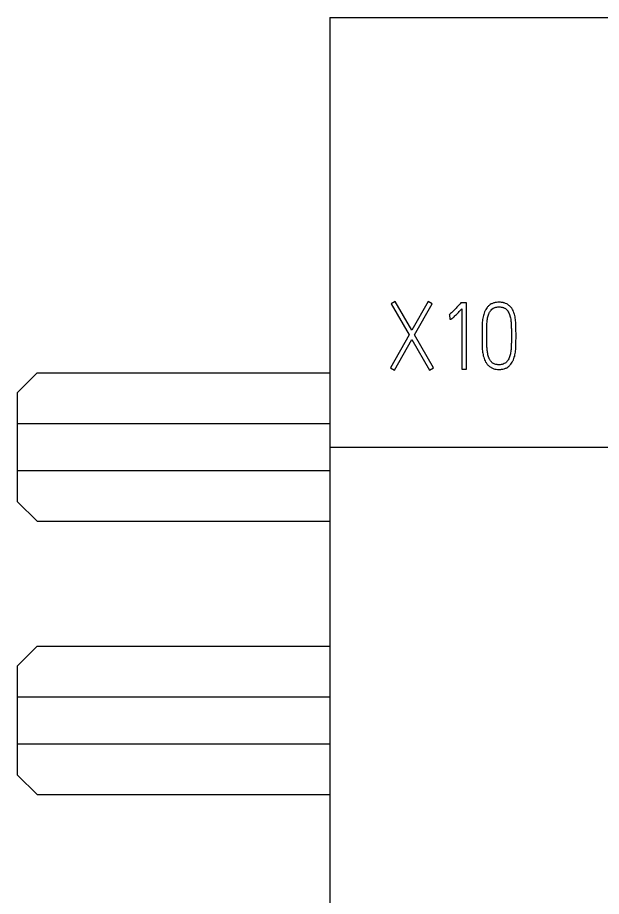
# Model space of a CAD drawing. Extents: x 0 to 420, y 0 to 297.
# Drawn here: x 80.07 to 95.03, y 209.95 to 232.46 of the extents above; entities that cross this region are included whole.
import ezdxf

# ---------------------------------------------------------------- set-up
doc = ezdxf.new("R2010")
doc.units = 0
doc.header["$LTSCALE"] = 23.1
doc.layers.add('10000_FRONT', color=7, linetype='CONTINUOUS')
doc.layers.add('10500_FRONT_LABELING', color=7, linetype='CONTINUOUS')

msp = doc.modelspace()

# ---------------------------------------------------------------- linework, layer by layer
at = {"layer": '10000_FRONT', "color": 7, "linetype": 'CONTINUOUS'}
for p, q in [((88.074, 232.463), (88.074, 142.463)), ((88.074, 232.463), (159.574, 232.463)), ((80.574, 223.363), (80.074, 222.863)), ((80.574, 223.363), (88.074, 223.363)), ((80.074, 220.063), (80.074, 222.863)), ((80.074, 222.063), (88.074, 222.063)), ((88.074, 221.463), (159.574, 221.463)), ((80.074, 220.863), (88.074, 220.863)), ((80.074, 220.063), (80.574, 219.563)), ((80.574, 219.563), (88.074, 219.563)), ((80.574, 216.363), (80.074, 215.863)), ((80.574, 216.363), (88.074, 216.363)), ((80.074, 213.063), (80.074, 215.863)), ((80.074, 215.063), (88.074, 215.063)), ((80.074, 213.863), (88.074, 213.863)), ((80.074, 213.063), (80.574, 212.563)), ((80.574, 212.563), (88.074, 212.563))]:
    msp.add_line(p, q, dxfattribs=at)
at = {"layer": '10500_FRONT_LABELING', "color": 7, "linetype": 'CONTINUOUS'}
for p, q in [((89.744, 225.189), (89.643, 225.13)), ((89.643, 225.13), (90.103, 224.335)), ((90.169, 224.453), (89.744, 225.189)), ((90.586, 225.189), (90.169, 224.453)), ((90.24, 224.333), (90.692, 225.13)), ((90.692, 225.13), (90.586, 225.189)), ((91.423, 225.154), (91.407, 225.135)), ((91.572, 225.154), (91.423, 225.154)), ((91.572, 223.461), (91.572, 225.154)), ((91.454, 225.007), (91.454, 223.461)), ((91.124, 224.85), (91.138, 224.854)), ((91.138, 224.854), (91.145, 224.734)), ((90.103, 224.335), (89.624, 223.494)), ((89.728, 223.435), (90.171, 224.215)), ((90.171, 224.215), (90.624, 223.435)), ((90.728, 223.494), (90.24, 224.333)), ((91.968, 224.324), (91.968, 224.298)), ((92.088, 224.298), (92.088, 224.324)), ((92.72, 224.324), (92.72, 224.298)), ((92.838, 224.298), (92.838, 224.324)), ((89.624, 223.494), (89.728, 223.435)), ((90.624, 223.435), (90.728, 223.494)), ((91.454, 223.461), (91.572, 223.461))]:
    msp.add_line(p, q, dxfattribs=at)
for points, knots in [([(91.407, 225.135), (91.396, 225.122), (91.384, 225.11), (91.362, 225.085), (91.35, 225.073), (91.316, 225.036), (91.293, 225.011), (91.247, 224.963), (91.224, 224.938), (91.188, 224.903), (91.176, 224.892), (91.157, 224.875), (91.15, 224.87), (91.138, 224.859), (91.131, 224.854), (91.124, 224.85)], [0, 0, 0, 0, 0.125, 0.125, 0.25, 0.25, 0.5, 0.5, 0.75, 0.75, 0.875, 0.875, 0.9375, 0.9375, 1, 1, 1, 1]), ([(92.838, 224.324), (92.838, 224.369), (92.838, 224.414), (92.837, 224.504), (92.836, 224.55), (92.832, 224.64), (92.829, 224.685), (92.82, 224.752), (92.817, 224.775), (92.808, 224.819), (92.803, 224.841), (92.794, 224.874), (92.79, 224.885), (92.783, 224.906), (92.779, 224.917), (92.767, 224.948), (92.757, 224.969), (92.734, 225.007), (92.721, 225.026), (92.699, 225.052), (92.691, 225.06), (92.675, 225.076), (92.658, 225.091), (92.64, 225.105), (92.621, 225.117), (92.611, 225.123), (92.581, 225.139), (92.56, 225.148), (92.527, 225.158), (92.516, 225.16), (92.494, 225.165), (92.482, 225.167), (92.448, 225.171), (92.426, 225.173), (92.381, 225.172), (92.358, 225.171), (92.324, 225.167), (92.313, 225.165), (92.29, 225.16), (92.268, 225.154), (92.247, 225.147), (92.226, 225.138), (92.216, 225.133), (92.185, 225.117), (92.167, 225.104), (92.14, 225.083), (92.132, 225.075), (92.116, 225.059), (92.108, 225.05), (92.086, 225.024), (92.073, 225.006), (92.056, 224.977), (92.051, 224.966), (92.041, 224.946), (92.036, 224.936), (92.024, 224.904), (92.017, 224.883), (92.004, 224.84), (91.999, 224.818), (91.99, 224.773), (91.986, 224.751), (91.977, 224.684), (91.973, 224.639), (91.971, 224.571), (91.97, 224.549), (91.969, 224.504), (91.969, 224.481), (91.968, 224.414), (91.968, 224.369), (91.968, 224.324)], [0, 0, 0, 0, 0.0625, 0.0625, 0.125, 0.125, 0.1875, 0.1875, 0.21875, 0.21875, 0.25, 0.25, 0.265625, 0.265625, 0.28125, 0.28125, 0.3125, 0.3125, 0.34375, 0.34375, 0.359375, 0.359375, 0.375, 0.390625, 0.390625, 0.40625, 0.40625, 0.4375, 0.4375, 0.453125, 0.453125, 0.46875, 0.46875, 0.5, 0.5, 0.53125, 0.53125, 0.546875, 0.546875, 0.5625, 0.578125, 0.578125, 0.59375, 0.59375, 0.625, 0.625, 0.640625, 0.640625, 0.65625, 0.65625, 0.6875, 0.6875, 0.703125, 0.703125, 0.71875, 0.71875, 0.75, 0.75, 0.78125, 0.78125, 0.8125, 0.8125, 0.875, 0.875, 0.90625, 0.90625, 0.9375, 0.9375, 1, 1, 1, 1]), ([(91.145, 224.734), (91.149, 224.734), (91.154, 224.735), (91.162, 224.737), (91.167, 224.738), (91.175, 224.741), (91.179, 224.743), (91.186, 224.747), (91.19, 224.749), (91.201, 224.757), (91.208, 224.762), (91.221, 224.773), (91.228, 224.779), (91.247, 224.796), (91.26, 224.808), (91.285, 224.832), (91.298, 224.844), (91.334, 224.881), (91.359, 224.906), (91.406, 224.957), (91.43, 224.982), (91.454, 225.007)], [0, 0, 0, 0, 0.03125, 0.03125, 0.0625, 0.0625, 0.09375, 0.09375, 0.125, 0.125, 0.1875, 0.1875, 0.25, 0.25, 0.375, 0.375, 0.5, 0.5, 0.75, 0.75, 1, 1, 1, 1]), ([(92.088, 224.324), (92.088, 224.361), (92.088, 224.398), (92.089, 224.473), (92.09, 224.51), (92.091, 224.566), (92.092, 224.584), (92.094, 224.622), (92.095, 224.64), (92.099, 224.677), (92.1, 224.696), (92.105, 224.733), (92.108, 224.751), (92.115, 224.788), (92.119, 224.806), (92.129, 224.842), (92.134, 224.86), (92.145, 224.886), (92.149, 224.894), (92.157, 224.911), (92.161, 224.919), (92.171, 224.935), (92.176, 224.943), (92.188, 224.958), (92.193, 224.965), (92.212, 224.986), (92.226, 224.999), (92.249, 225.015), (92.257, 225.02), (92.274, 225.028), (92.283, 225.032), (92.301, 225.038), (92.31, 225.041), (92.328, 225.045), (92.337, 225.047), (92.366, 225.051), (92.384, 225.052), (92.422, 225.052), (92.44, 225.051), (92.468, 225.047), (92.478, 225.046), (92.496, 225.041), (92.514, 225.036), (92.532, 225.029), (92.549, 225.02), (92.557, 225.016), (92.581, 225), (92.595, 224.988), (92.613, 224.966), (92.619, 224.959), (92.63, 224.944), (92.635, 224.936), (92.65, 224.912), (92.658, 224.895), (92.669, 224.869), (92.672, 224.86), (92.678, 224.842), (92.687, 224.815), (92.693, 224.788), (92.7, 224.752), (92.703, 224.733), (92.708, 224.697), (92.709, 224.678), (92.713, 224.641), (92.714, 224.622), (92.716, 224.585), (92.717, 224.566), (92.718, 224.51), (92.719, 224.473), (92.72, 224.398), (92.72, 224.361), (92.72, 224.324)], [0, 0, 0, 0, 0.0625, 0.0625, 0.125, 0.125, 0.15625, 0.15625, 0.1875, 0.1875, 0.21875, 0.21875, 0.25, 0.25, 0.28125, 0.28125, 0.3125, 0.3125, 0.328125, 0.328125, 0.34375, 0.34375, 0.359375, 0.359375, 0.375, 0.375, 0.40625, 0.40625, 0.421875, 0.421875, 0.4375, 0.4375, 0.453125, 0.453125, 0.46875, 0.46875, 0.5, 0.5, 0.53125, 0.53125, 0.546875, 0.546875, 0.5625, 0.578125, 0.578125, 0.59375, 0.59375, 0.625, 0.625, 0.640625, 0.640625, 0.65625, 0.65625, 0.6875, 0.6875, 0.703125, 0.703125, 0.71875, 0.75, 0.75, 0.78125, 0.78125, 0.8125, 0.8125, 0.84375, 0.84375, 0.875, 0.875, 0.9375, 0.9375, 1, 1, 1, 1]), ([(91.968, 224.298), (91.968, 224.253), (91.968, 224.208), (91.969, 224.142), (91.969, 224.119), (91.97, 224.075), (91.971, 224.052), (91.973, 223.986), (91.977, 223.941), (91.986, 223.875), (91.99, 223.853), (91.998, 223.809), (92.004, 223.787), (92.016, 223.743), (92.023, 223.722), (92.04, 223.68), (92.049, 223.659), (92.067, 223.63), (92.073, 223.62), (92.086, 223.602), (92.093, 223.593), (92.108, 223.576), (92.116, 223.568), (92.132, 223.552), (92.14, 223.544), (92.157, 223.529), (92.166, 223.522), (92.185, 223.509), (92.194, 223.503), (92.224, 223.486), (92.245, 223.477), (92.289, 223.464), (92.311, 223.459), (92.356, 223.453), (92.379, 223.451), (92.413, 223.451), (92.424, 223.452), (92.447, 223.453), (92.458, 223.454), (92.492, 223.458), (92.514, 223.463), (92.547, 223.473), (92.557, 223.477), (92.579, 223.485), (92.589, 223.49), (92.619, 223.506), (92.637, 223.519), (92.663, 223.541), (92.672, 223.549), (92.688, 223.565), (92.695, 223.574), (92.717, 223.6), (92.73, 223.618), (92.748, 223.647), (92.753, 223.657), (92.763, 223.678), (92.768, 223.688), (92.781, 223.719), (92.788, 223.74), (92.801, 223.783), (92.807, 223.805), (92.816, 223.85), (92.819, 223.872), (92.829, 223.939), (92.832, 223.984), (92.835, 224.051), (92.836, 224.073), (92.837, 224.118), (92.837, 224.141), (92.838, 224.208), (92.838, 224.253), (92.838, 224.298)], [0, 0, 0, 0, 0.0625, 0.0625, 0.09375, 0.09375, 0.125, 0.125, 0.1875, 0.1875, 0.21875, 0.21875, 0.25, 0.25, 0.28125, 0.28125, 0.3125, 0.3125, 0.328125, 0.328125, 0.34375, 0.34375, 0.359375, 0.359375, 0.375, 0.375, 0.390625, 0.390625, 0.40625, 0.40625, 0.4375, 0.4375, 0.46875, 0.46875, 0.5, 0.5, 0.515625, 0.515625, 0.53125, 0.53125, 0.5625, 0.5625, 0.578125, 0.578125, 0.59375, 0.59375, 0.625, 0.625, 0.640625, 0.640625, 0.65625, 0.65625, 0.6875, 0.6875, 0.703125, 0.703125, 0.71875, 0.71875, 0.75, 0.75, 0.78125, 0.78125, 0.8125, 0.8125, 0.875, 0.875, 0.90625, 0.90625, 0.9375, 0.9375, 1, 1, 1, 1]), ([(92.72, 224.298), (92.72, 224.261), (92.72, 224.223), (92.719, 224.149), (92.718, 224.112), (92.717, 224.056), (92.716, 224.038), (92.713, 224), (92.712, 223.982), (92.707, 223.926), (92.702, 223.889), (92.691, 223.834), (92.686, 223.816), (92.676, 223.78), (92.67, 223.763), (92.656, 223.729), (92.648, 223.712), (92.633, 223.688), (92.628, 223.68), (92.617, 223.665), (92.611, 223.658), (92.599, 223.644), (92.592, 223.637), (92.578, 223.624), (92.571, 223.619), (92.547, 223.603), (92.531, 223.594), (92.504, 223.585), (92.495, 223.582), (92.476, 223.578), (92.449, 223.573), (92.421, 223.571), (92.392, 223.572), (92.383, 223.572), (92.364, 223.573), (92.355, 223.574), (92.327, 223.578), (92.309, 223.583), (92.283, 223.592), (92.274, 223.596), (92.257, 223.604), (92.241, 223.614), (92.226, 223.626), (92.212, 223.638), (92.206, 223.645), (92.193, 223.659), (92.188, 223.667), (92.177, 223.682), (92.172, 223.69), (92.162, 223.706), (92.158, 223.714), (92.15, 223.731), (92.146, 223.74), (92.136, 223.766), (92.131, 223.783), (92.121, 223.819), (92.117, 223.837), (92.106, 223.892), (92.101, 223.929), (92.096, 223.984), (92.095, 224.002), (92.092, 224.039), (92.091, 224.058), (92.09, 224.113), (92.089, 224.15), (92.088, 224.224), (92.088, 224.261), (92.088, 224.298)], [0, 0, 0, 0, 0.0625, 0.0625, 0.125, 0.125, 0.15625, 0.15625, 0.1875, 0.1875, 0.25, 0.25, 0.28125, 0.28125, 0.3125, 0.3125, 0.34375, 0.34375, 0.359375, 0.359375, 0.375, 0.375, 0.390625, 0.390625, 0.40625, 0.40625, 0.4375, 0.4375, 0.453125, 0.453125, 0.46875, 0.5, 0.5, 0.515625, 0.515625, 0.53125, 0.53125, 0.5625, 0.5625, 0.578125, 0.578125, 0.59375, 0.609375, 0.609375, 0.625, 0.625, 0.640625, 0.640625, 0.65625, 0.65625, 0.671875, 0.671875, 0.6875, 0.6875, 0.71875, 0.71875, 0.75, 0.75, 0.8125, 0.8125, 0.84375, 0.84375, 0.875, 0.875, 0.9375, 0.9375, 1, 1, 1, 1])]:
    msp.add_open_spline(points, degree=3, knots=knots, dxfattribs=at)

doc.saveas('drawing.dxf')
